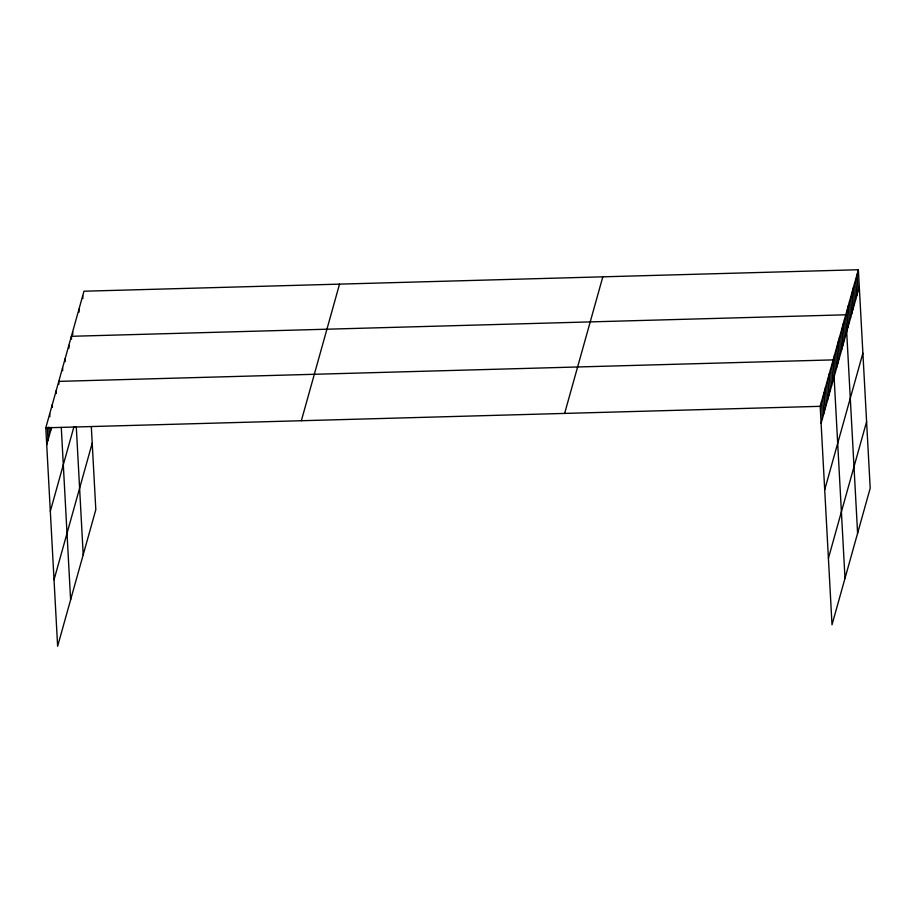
<?xml version="1.0" encoding="UTF-8"?>
<svg xmlns="http://www.w3.org/2000/svg" width="916" height="916" viewBox="0 0 916 916"><rect width="100%" height="100%" fill="white"/><g stroke="black" fill="none" stroke-linecap="round" stroke-linejoin="round"><path stroke-width="1.37" d="M91.325 426.73L95.814 509.674L57.628 646.261L45.8 427.818L83.986 291.219L858.372 269.739L870.2 488.182L832.014 624.781L820.186 406.326L858.372 269.739M46.716 444.764L51.582 427.348M50.323 511.265L74.013 426.501M54.033 579.771L92.207 443.172M301.353 420.719L339.527 284.132M564.634 413.414L602.82 276.827M821.102 423.284L859.288 286.685M824.709 489.774L862.883 353.187M828.419 558.279L866.593 421.692M45.8 427.818L820.186 406.326M857.113 274.239L858.029 291.196M855.853 278.75L856.769 295.708M854.594 283.262L855.51 300.208M853.334 287.761L854.25 304.719M852.075 292.273L852.991 309.23M850.804 296.784L851.731 313.73M849.544 301.284L850.472 318.241M848.285 305.795L849.212 322.753M847.025 310.306L847.953 327.252M857.605 533.261L845.766 314.806L71.379 336.298L71.54 339.126M844.506 319.318L845.422 336.275M843.247 323.829L844.163 340.775M841.987 328.329L842.903 345.286M840.728 332.84L841.644 349.798M839.468 337.351L840.384 354.297M838.209 341.863L839.125 358.809M836.949 346.363L837.865 363.32M835.69 350.874L836.606 367.82M834.43 355.385L835.346 372.331M844.999 578.34L833.171 359.885L58.784 381.377L58.933 384.193M831.865 364.534L832.793 381.48M830.572 369.171L831.488 386.128M829.278 373.82L830.194 390.766M827.972 378.468L828.9 395.414M826.679 383.106L827.595 400.063M825.385 387.754L826.301 404.7M824.079 392.392L824.995 409.349M822.786 397.04L823.702 413.986M821.48 401.689L822.408 418.635M82.726 295.731L82.875 298.559M78.936 309.253L79.097 312.081M72.639 331.787L72.799 334.615M76.268 426.593L83.207 554.753M68.86 345.309L69.009 348.137M65.082 358.832L65.231 361.66M62.563 367.854L62.712 370.671M61.28 427.417L70.612 599.82M56.185 390.663L56.334 393.491M52.292 404.597L52.441 407.414M49.693 413.883L49.842 416.711M50.46 428.012L50.609 430.829M48.857 427.005L49.315 435.478M47.323 427.406L48.021 440.127"/></g></svg>
